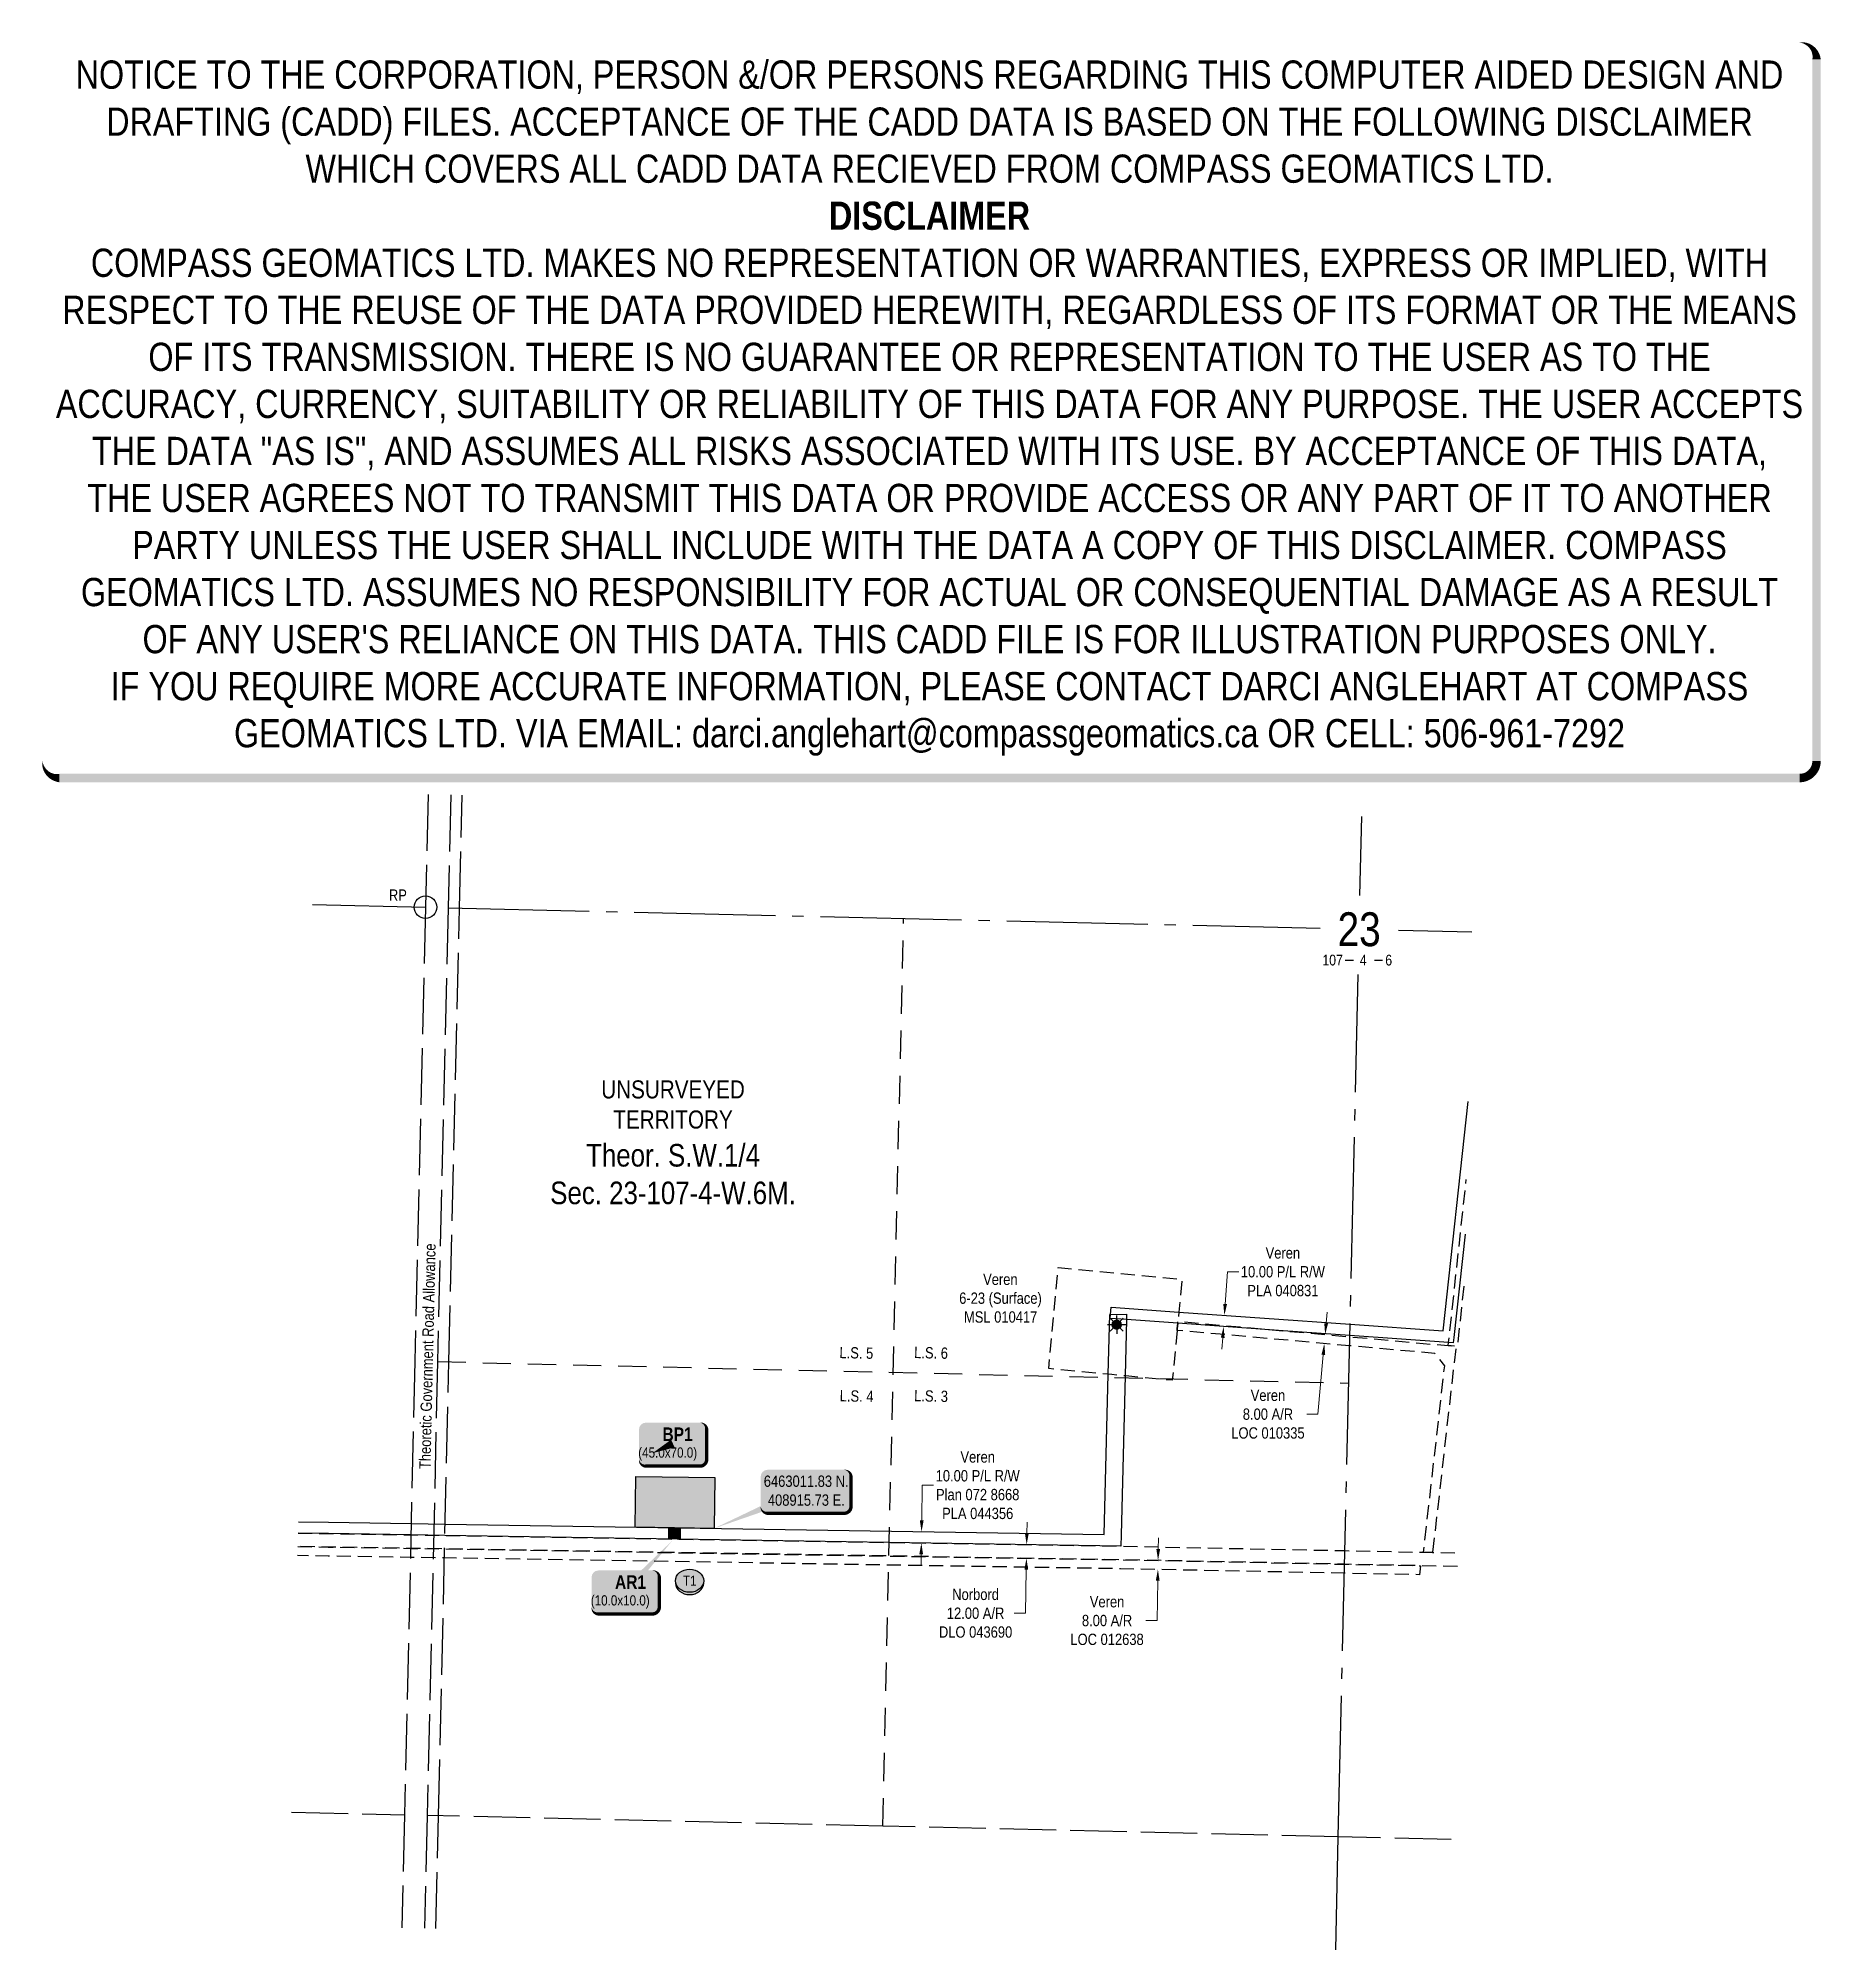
# Model space of a CAD drawing. Extents: x 408317 to 409896, y 6462639 to 6464332.
import ezdxf
from ezdxf.enums import TextEntityAlignment as Align

# ---------------------------------------------------------------- set-up
doc = ezdxf.new("R2010")
doc.units = 0
doc.header["$LTSCALE"] = 5
doc.header["$PDSIZE"] = 0.5
for name, pattern in [('foc-ACCESSROAD', [3.75, 2.5, -1.25]), ('foc-LSD', [8, 5, -3]), ('foc-QUARTERLINE', [33, 25, -3, 2, -3]), ('foc-UNSURVEYED', [12.5, 10, -2.5])]:
    doc.linetypes.add(name, pattern=pattern)
doc.layers.get('Defpoints').update_dxf_attribs({"color": 9})
for name, color, linetype in [('10', 1, 'Continuous'), ('35', 37, 'Continuous'), ('9', 3, 'Continuous'), ('C-AR', 13, 'foc-ACCESSROAD'), ('C-RW', 13, 'Continuous'), ('C-SYMBOL', 7, 'Continuous'), ('C-WS', 13, 'foc-ACCESSROAD'), ('C-WS-S', 8, 'Continuous'), ('CG-NOTES', 7, 'Continuous'), ('DETAIL-T', 7, 'Continuous'), ('F-AR', 190, 'foc-ACCESSROAD'), ('L-ROAD-T', 7, 'Continuous'), ('L-SECLBL', 7, 'Continuous'), ('L-SECQ', 8, 'foc-QUARTERLINE'), ('L-SECTION-LSD', 7, 'foc-LSD'), ('L-UNS-T', 3, 'Continuous'), ('L-USEC', 7, 'foc-UNSURVEYED'), ('P-BUFFER-H 100m', 191, 'Continuous'), ('P-CROSSINGS', 250, 'Continuous'), ('P-TEMP-BLOCKS', 250, 'Continuous'), ('P-TEMP-H', 41, 'Continuous'), ('P-TEMP_ACCESS ROAD', 46, 'Continuous'), ('P-TEMP_BORROW PIT', 46, 'Continuous')]:
    doc.layers.add(name, color=color, linetype=linetype)
for name, color, linetype, lineweight in [('C-AR-T', 13, 'Continuous', 9), ('C-RW-T', 13, 'Continuous', 9), ('C-WS-T', 13, 'Continuous', 9), ('F-AR-T', 190, 'Continuous', 9)]:
    doc.layers.add(name, color=color, linetype=linetype, lineweight=lineweight)
doc.layers.add('DISCLAIMER', color=7, linetype='Continuous', plot=False)
doc.styles.add('100L', font='ARIALN.TTF', dxfattribs={"height": 11})
doc.styles.add('175L', font='ARIALN.TTF', dxfattribs={"height": 20})
doc.styles.add('80', font='ARIALN.TTF', dxfattribs={"height": 10})
doc.styles.add('80CG', font='ARIALN.TTF', dxfattribs={"height": 10})
doc.styles.add('80L', font='ARIALN.TTF', dxfattribs={"height": 10})
doc.styles.add('BOLD', font='ARIALNB.TTF')
doc.styles.add('Crossing', font='ARIALN.TTF', dxfattribs={"height": 10})
doc.styles.add('SIMPLEX', font='ARIALN.TTF')
doc.dimstyles.new('Compass 5 000', dxfattribs={"dimscale": 5, "dimtxt": 9, "dimasz": 2, "dimexe": 0.2, "dimexo": 0.0625, "dimgap": 0.5, "dimtad": 0, "dimtih": 1, "dimtoh": 1, "dimzin": 0, "dimdsep": 46, "dimtxsty": '80CG', "dimcen": 0.1, "dimse1": 1, "dimse2": 1, "dimclrd": 256, "dimclrt": 256, "dimaunit": 1, "dimadec": 4, "dimazin": 0, "dimtfac": 0.06, "dimtofl": 0, "dimtmove": 0, "dimatfit": 1, "dimfxl": 0.2, "dimtolj": 1, "dimtzin": 0, "dimlwd": -1, "dimarcsym": 0})

# ---------------------------------------------------------------- blocks, each defined once
blk = doc.blocks.new('RP')
at = {"layer": '35', "color": 3}
blk.add_circle((0, 0), 10, dxfattribs=at)
at = {"layer": '35', "color": 3, "style": '80'}
blk.add_attdef('RP_001', (-32.36089367917796, 5.754369554757101), '', height=10, dxfattribs=at)
blk = doc.blocks.new('L-SECLBL')
at = {"layer": '9', "color": 7}
for p, q in [((-5.082139060913505, -27.83004804289613), (-12.28857354467345, -27.83004804289613)), ((20.70431141927111, -27.83004804289613), (13.49787693551116, -27.83004804289613))]:
    blk.add_line(p, q, dxfattribs=at)
at = {"layer": '10', "color": 2, "style": 'SIMPLEX'}
blk.add_attdef('SEC', text='', height=30, dxfattribs=at).set_placement((0, 0), align=Align.MIDDLE)
at = {"layer": '10', "color": 5, "style": '80L'}
blk.add_attdef('TWP', text='', height=9.5, dxfattribs=at).set_placement((-14.43410290347765, -27.36845155570791), align=Align.MIDDLE_RIGHT)
blk.add_attdef('RGE', text='', height=9.5, dxfattribs=at).set_placement((3.622123863462547, -27.36845155570791), align=Align.MIDDLE_CENTER)
blk.add_attdef('MER', text='', height=9.5, dxfattribs=at).set_placement((23.16775162027989, -27.36845155570791), align=Align.MIDDLE_LEFT)
blk = doc.blocks.new('*D22')
at = {"layer": 'Defpoints', "color": 0, "transparency": 16777216}
for p in [(409147.4344580175, 6462998.129574044), (409147.2427499508, 6462986.131519218), (409192.5022059761, 6462985.40835176)]:
    blk.add_point(p, dxfattribs=at)
at = {"layer": 'F-AR-T', "transparency": 16777216}
for p, q in [((409192.8536762726, 6463007.405130306), (409193.0134385024, 6463017.403854026)), ((409192.3424437462, 6462975.40962804), (409191.7228673095, 6462936.633419046)), ((409191.7228673095, 6462936.633419046), (409181.7228673096, 6462936.633419046))]:
    blk.add_line(p, q, dxfattribs=at)
for points in [[(409191.1872223192, 6463007.431757344), (409194.5201302259, 6463007.378503268), (409192.6939140427, 6462997.406406586)], [(409190.6759897929, 6462975.436255078), (409194.0088976996, 6462975.383001002), (409192.5022059761, 6462985.40835176)]]:
    blk.add_solid(points, dxfattribs=at)
at = {"layer": 'F-AR-T', "transparency": 16777216, "insert": (409147.452744526, 6462936.633419046), "char_height": 10, "attachment_point": 5, "style": '80CG'}
blk.add_mtext('\\A1;Norbord\\P12.00 A/R\\PDLO 043690', dxfattribs=at)
blk = doc.blocks.new('*D23')
at = {"layer": 'C-AR-T', "transparency": 16777216}
for p, q in [((409458.0363852157, 6463193.513547913), (409458.930493876, 6463203.473496191)), ((409455.5328531173, 6463165.625382503), (409450.8080094485, 6463112.9928551)), ((409450.8080094485, 6463112.9928551), (409440.8080094485, 6463112.9928551))]:
    blk.add_line(p, q, dxfattribs=at)
for points in [[(409456.376393836, 6463193.662566023), (409459.6963765954, 6463193.364529803), (409457.1422765554, 6463183.553599634)], [(409453.8728617377, 6463165.774400613), (409457.192844497, 6463165.476364394), (409456.4269617776, 6463175.585330782)]]:
    blk.add_solid(points, dxfattribs=at)
at = {"layer": 'Defpoints', "color": 0, "transparency": 16777216}
for p in [(409397.632077918, 6463180.863371728), (409398.3473926958, 6463188.831640581), (409456.4269617776, 6463175.585330782)]:
    blk.add_point(p, dxfattribs=at)
at = {"layer": 'C-AR-T', "transparency": 16777216, "insert": (409406.4730844827, 6463112.9928551), "char_height": 10, "attachment_point": 5, "style": '80CG'}
blk.add_mtext('\\A1;Veren\\P8.00 A/R\\PLOC 010335', dxfattribs=at)
blk = doc.blocks.new('*D24')
at = {"layer": 'C-AR-T', "transparency": 16777216}
for p, q in [((409309.2578374385, 6462993.544039469), (409309.4176044134, 6463003.542763113)), ((409308.8104901627, 6462965.547629145), (409308.2447912475, 6462930.144398131)), ((409308.2447912475, 6462930.144398131), (409298.2447912475, 6462930.144398132))]:
    blk.add_line(p, q, dxfattribs=at)
for points in [[(409307.5913834978, 6462993.570667299), (409310.9242913792, 6462993.517411641), (409309.0980704637, 6462983.545315824)], [(409307.144036222, 6462965.574256974), (409310.4769441034, 6462965.521001317), (409308.9702571376, 6462975.546352789)]]:
    blk.add_solid(points, dxfattribs=at)
at = {"layer": 'Defpoints', "color": 0, "transparency": 16777216}
for p in [(409231.7967391357, 6462976.779488132), (409231.9245524618, 6462984.778451168), (409308.9702571376, 6462975.546352789)]:
    blk.add_point(p, dxfattribs=at)
at = {"layer": 'C-AR-T', "transparency": 16777216, "insert": (409263.9303301284, 6462930.144398132), "char_height": 10, "attachment_point": 5, "style": '80CG'}
blk.add_mtext('\\A1;Veren\\P8.00 A/R\\PLOC 012638', dxfattribs=at)
blk = doc.blocks.new('*D25')
at = {"layer": 'C-RW-T', "transparency": 16777216}
for p, q in [((409368.567714463, 6463210.620040556), (409370.6085976019, 6463239.135939734)), ((409370.6085976019, 6463239.135939734), (409380.6085976019, 6463239.135939734)), ((409366.4261887706, 6463180.69793009), (409365.7123146795, 6463170.723443449))]:
    blk.add_line(p, q, dxfattribs=at)
for points in [[(409366.9053000226, 6463210.739019572), (409370.2301289035, 6463210.501061542), (409367.8538403719, 6463200.645553915)], [(409364.7637743302, 6463180.816909106), (409368.088603211, 6463180.578951076), (409367.1400628617, 6463190.672416734)]]:
    blk.add_solid(points, dxfattribs=at)
at = {"layer": 'Defpoints', "color": 0, "transparency": 16777216}
for p in [(409367.8538403719, 6463200.645553915), (409381.8864743264, 6463199.641238187), (409381.1726968162, 6463189.668101005)]:
    blk.add_point(p, dxfattribs=at)
at = {"layer": 'C-RW-T', "transparency": 16777216, "insert": (409419.6945457601, 6463239.135939734), "char_height": 10, "attachment_point": 5, "style": '80CG'}
blk.add_mtext('\\A1;Veren\\P10.00 P/L R/W\\PPLA 040831', dxfattribs=at)
blk = doc.blocks.new('*D26')
at = {"layer": 'C-RW-T', "transparency": 16777216}
for p, q in [((409099.7290996563, 6463018.889842894), (409100.2272109671, 6463050.061514805)), ((409100.2272109671, 6463050.061514805), (409110.2272109671, 6463050.061514806)), ((409099.2498459055, 6462988.898272016), (409099.090070155, 6462978.899548512))]:
    blk.add_line(p, q, dxfattribs=at)
for points in [[(409098.0626457389, 6463018.916472185), (409101.3955535737, 6463018.863213602), (409099.5693239059, 6463008.891119391)], [(409097.5833919881, 6462988.924901308), (409100.9162998229, 6462988.871642725), (409099.4096216558, 6462998.89699552)]]:
    blk.add_solid(points, dxfattribs=at)
at = {"layer": 'Defpoints', "color": 0, "transparency": 16777216}
for p in [(409099.5693239059, 6463008.891119391), (409122.3236455946, 6463008.527514094), (409122.1639433446, 6462998.533390224)]:
    blk.add_point(p, dxfattribs=at)
at = {"layer": 'C-RW-T', "transparency": 16777216, "insert": (409149.3131591254, 6463050.061514804), "char_height": 10, "attachment_point": 5, "style": '80CG'}
blk.add_mtext('\\A1;Veren\\P10.00 P/L R/W\\PPlan 072 8668\\PPLA 044356', dxfattribs=at)
blk = doc.blocks.new('*U27')
at = {"true_color": 0xff8aff}
h = blk.add_hatch(color=211, dxfattribs=at)
edge = h.paths.add_edge_path()
edge.add_line((-23.99999999999998, -20), (23.99999999999998, -20))
edge.add_arc((23.99999999999998, -14), 6, 270, 360)
edge.add_line((29.99999999999998, -14), (29.99999999999998, 12.5))
edge.add_arc((23.99999999999998, 12.5), 6, 0, 90)
edge.add_line((23.99999999999998, 18.5), (-23.99999999999998, 18.5))
edge.add_arc((-23.99999999999998, 12.5), 6, 90, 180)
edge.add_line((-29.99999999999998, 12.5), (-29.99999999999998, -14))
edge.add_arc((-23.99999999999998, -14), 6, 180, 270)
at = {"color": 250, "flags": 128}
blk.add_lwpolyline([(-23.99999999999998, -20, 3, 3, 0), (23.99999999999998, -20, 3, 3, 0.414213562373095), (29.99999999999998, -14, 3, 3, 0), (29.99999999999998, 12.5, 3, 0, 0.414213562373095), (23.99999999999998, 18.5, 0, 0, 0), (-23.99999999999998, 18.5, 0, 0, 0.414213562373095), (-29.99999999999998, 12.5, 0, 0, 0), (-29.99999999999998, -14, 0, 3, 0.414213562373095)], format="xyseb", close=True, dxfattribs=at)
at = {"flags": 128}
blk.add_lwpolyline([(-18.01973818148747, -8.52145542472071, 0, 7.5, 0), (-3.398394867633905e-15, 0, 0, 0, 0)], format="xyseb", dxfattribs=at)
at = {"color": 250}
for tag, p, height, style in [('TEMP_AREA_W1_001', (-9.212824010914055, 2.244292974654144), 12, 'BOLD'), ('ENTER_TEXT_001', (-30.65893587994544, -12.47010782646594), 9, '80')]:
    blk.add_attdef(tag, p, '', height=height, dxfattribs=dict(at, style=style))
blk = doc.blocks.new('*U28')
h = blk.add_hatch(color=254)
edge = h.paths.add_edge_path()
edge.add_line((-33.99999999999998, -20), (33.99999999999998, -20))
edge.add_arc((33.99999999999999, -13.99999999999999), 6.000000000000007, 269.9999999999999, 359.9999999999999)
edge.add_line((39.99999999999999, -14), (39.99999999999999, 12.5))
edge.add_arc((33.99999999999999, 12.49999999999999), 6.000000000000007, 6.785183320455494e-14, 90.00000000000007)
edge.add_line((33.99999999999998, 18.5), (-33.99999999999998, 18.5))
edge.add_arc((-33.99999999999999, 12.49999999999999), 6.000000000000007, 89.99999999999993, 179.9999999999999)
edge.add_line((-39.99999999999999, 12.5), (-39.99999999999999, -14))
edge.add_arc((-33.99999999999999, -13.99999999999999), 6.000000000000007, 180, 270.0000000000001)
at = {"color": 1, "flags": 128}
blk.add_lwpolyline([(-33.99999999999998, -20, 3, 3, 0), (33.99999999999998, -20, 3, 3, 0.4142135623730951), (39.99999999999999, -14, 3, 3, 0), (39.99999999999999, 12.5, 3, 0, 0.4142135623730951), (33.99999999999998, 18.5, 0, 0, 0), (-33.99999999999998, 18.5, 0, 0, 0.4142135623730951), (-39.99999999999999, 12.5, 0, 0, 0), (-39.99999999999999, -14, 0, 3, 0.4142135623730951)], format="xyseb", close=True, dxfattribs=at)
blk.add_lwpolyline([(-81.35685231949195, -33.39528243000292, 0, 10, 0), (0, 0, 5, 5, 0)], format="xyseb", dxfattribs=at)
at = {"color": 1, "style": '80'}
blk.add_attdef('ENTER_TEXT_001', (-35.98567530695772, -4.996589358799454), '', height=10, dxfattribs=at)
blk = doc.blocks.new('GAS')
h = blk.add_hatch(color=255)
h.dxf.hatch_style = 1
edge = h.paths.add_edge_path()
edge.add_arc((0, 0), 0.9, 0, 360)
for p, q in [((-0.8077887898725749, 0), (-1.615577579628734, 0)), ((-0.5711929310346023, 0.5711929297831376), (-1.142385862069204, 1.142385861385264)), ((0, 0.8077887887338874), (0, 1.615577579286764)), ((0.5711929310309642, 0.5711929297831376), (1.142385862065566, 1.142385861385264)), ((1.615577579625096, 0), (0.8077887898689368, 0)), ((-0.5711929310346023, -0.5711929316021271), (-1.142385862069204, -1.142385863204253)), ((0, -0.8077887905528768), (0, -1.615577581105753)), ((1.142385862065566, -1.142385863204253), (0.5711929310309642, -0.5711929316021271))]:
    blk.add_line(p, q)
blk.add_circle((0, 0), 0.8000000000000003)
blk = doc.blocks.new('*U29')
at = {"true_color": 0xff8aff}
h = blk.add_hatch(color=211, dxfattribs=at)
edge = h.paths.add_edge_path()
edge.add_line((-23.99999999999998, -20), (23.99999999999998, -20))
edge.add_arc((23.99999999999998, -14), 6, 270, 360)
edge.add_line((29.99999999999998, -14), (29.99999999999998, 12.5))
edge.add_arc((23.99999999999998, 12.5), 6, 0, 90)
edge.add_line((23.99999999999998, 18.5), (-23.99999999999998, 18.5))
edge.add_arc((-23.99999999999998, 12.5), 6, 90, 180)
edge.add_line((-29.99999999999998, 12.5), (-29.99999999999998, -14))
edge.add_arc((-23.99999999999998, -14), 6, 180, 270)
at = {"flags": 128}
blk.add_lwpolyline([(41.57637948337405, 45.00165107688906, 0, 7.5, 0), (-3.398394867633905e-15, 0, 0, 0, 0)], format="xyseb", dxfattribs=at)
at = {"color": 250, "flags": 128}
blk.add_lwpolyline([(-23.99999999999998, -20, 3, 3, 0), (23.99999999999998, -20, 3, 3, 0.414213562373095), (29.99999999999998, -14, 3, 3, 0), (29.99999999999998, 12.5, 3, 0, 0.414213562373095), (23.99999999999998, 18.5, 0, 0, 0), (-23.99999999999998, 18.5, 0, 0, 0.414213562373095), (-29.99999999999998, 12.5, 0, 0, 0), (-29.99999999999998, -14, 0, 3, 0.414213562373095)], format="xyseb", close=True, dxfattribs=at)
at = {"color": 250}
for tag, p, height, style in [('TEMP_AREA_W1_001', (-9.212824010914055, 2.244292974654144), 12, 'BOLD'), ('ENTER_TEXT_001', (-30.65893587994544, -12.47010782646594), 9, '80')]:
    blk.add_attdef(tag, p, '', height=height, dxfattribs=dict(at, style=style))
blk = doc.blocks.new('XING3')
h = blk.add_hatch(color=250)
h.dxf.hatch_style = 1
edge = h.paths.add_edge_path()
edge.add_ellipse((0, -2.047489049626165), major_axis=(-12.5, 0), ratio=0.8162973455633619, start_angle=0, end_angle=180)
edge.add_line((12.5, -2.047489049626165), (12.5, 0))
edge.add_ellipse((0, 0), major_axis=(-12.5, 0), ratio=0.8162973455633619, start_angle=0, end_angle=180, ccw=False)
edge.add_line((-12.5, 0), (-12.5, -2.047489049626165))
at = {"layer": 'P-BUFFER-H 100m'}
h = blk.add_hatch(color=256, dxfattribs=at)
h.dxf.hatch_style = 1
edge = h.paths.add_edge_path()
edge.add_ellipse((0, 0), major_axis=(-12.5, 0), ratio=0.8162973455633619, start_angle=0, end_angle=360)
at = {"color": 250}
blk.add_ellipse((0, 0), major_axis=(-12.5, 0), ratio=0.8162973455633619, dxfattribs=at)
blk.add_ellipse((0, -2.047489049626165), major_axis=(-12.5, 0), ratio=0.8162973455633619, start_param=0, end_param=3.141592653589793, dxfattribs=at)
at = {"color": 250, "style": 'Crossing'}
blk.add_attdef('CROSSING', text='', height=9, dxfattribs=at).set_placement((0.08916442567715421, 0.0199513138486509), align=Align.MIDDLE_CENTER)
at = {"color": 250, "style": 'Crossing', "flags": 1}
for tag, p in [('OWNER', (0.08916442567715421, -12.49201765665748)), ('DESCRIPTION', (0.08916442567715421, -25.770021277247)), ('LOCATION', (0.08916442567715421, -39.30337514164421)), ('DWG_REF', (0.08916442567715421, -52.83672900604233))]:
    blk.add_attdef(tag, text='', height=9, dxfattribs=at).set_placement(p, align=Align.MIDDLE_CENTER)
blk = doc.blocks.new('Disclaimer_Legal')
at = {"layer": 'DISCLAIMER', "color": 254, "flags": 128}
blk.add_lwpolyline([(-3612.859355113964, -1104.601793492536, 37.5, 37.5, 0), (4096.10254652852, -1104.601793492536, 37.5, 37.5, 0.414213562373095), (4171.10254652852, -1029.601793492536, 37.5, 37.5, 0), (4171.10254652852, 2078.694150954953, 37.5, 0, 0.414213562373095), (4096.10254652852, 2153.694150954953, 0, 0, 0), (-3612.859355113964, 2153.694150954953, 0, 0, 0.414213562373095), (-3687.859355113964, 2078.694150954953, 0, 0, 0), (-3687.859355113964, -1029.601793492536, 0, 37.5, 0.414213562373095)], format="xyseb", close=True, dxfattribs=at)
at = {"layer": 'DISCLAIMER', "color": 254, "insert": (241.6215957072782, 533.9211787312088), "char_height": 125, "width": 7717.567617301413, "attachment_point": 5, "style": '80'}
blk.add_mtext('NOTICE TO THE CORPORATION, PERSON &/OR PERSONS REGARDING THIS COMPUTER AIDED DESIGN AND DRAFTING (CADD) FILES. ACCEPTANCE OF THE CADD DATA IS BASED ON THE FOLLOWING DISCLAIMER WHICH COVERS ALL CADD DATA RECIEVED FROM COMPASS GEOMATICS LTD.\\P{\\fArial Narrow|b1|i0|c0|p34;DISCLAIMER}\\PCOMPASS GEOMATICS LTD. MAKES NO REPRESENTATION OR WARRANTIES, EXPRESS OR IMPLIED, WITH RESPECT TO THE REUSE OF THE DATA PROVIDED HEREWITH, REGARDLESS OF ITS FORMAT OR THE MEANS OF ITS TRANSMISSION. THERE IS NO GUARANTEE OR REPRESENTATION TO THE USER AS TO THE ACCURACY, CURRENCY, SUITABILITY OR RELIABILITY OF THIS DATA FOR ANY PURPOSE. THE USER ACCEPTS THE DATA "AS IS", AND ASSUMES ALL RISKS ASSOCIATED WITH ITS USE. BY ACCEPTANCE OF THIS DATA, THE USER AGREES NOT TO TRANSMIT THIS DATA OR PROVIDE ACCESS OR ANY PART OF IT TO ANOTHER PARTY UNLESS THE USER SHALL INCLUDE WITH THE DATA A COPY OF THIS DISCLAIMER. COMPASS GEOMATICS LTD. ASSUMES NO RESPONSIBILITY FOR ACTUAL OR CONSEQUENTIAL DAMAGE AS A RESULT OF ANY USER\'S RELIANCE ON THIS DATA. THIS CADD FILE IS FOR ILLUSTRATION PURPOSES ONLY.\\PIF YOU REQUIRE MORE ACCURATE INFORMATION, PLEASE CONTACT DARCI ANGLEHART AT COMPASS GEOMATICS LTD. VIA EMAIL: darci.anglehart@compassgeomatics.ca OR CELL: 506-961-7292', dxfattribs=at)

msp = doc.modelspace()

# ---------------------------------------------------------------- hatches: boundary and pattern name
at = {"layer": 'P-TEMP-H'}
h = msp.add_hatch(color=256, dxfattribs=at)
h.dxf.hatch_style = 1
h.paths.add_polyline_path([(408915.7264507908, 6463011.828857688), (408845.7612829566, 6463012.94687412), (408846.480007806, 6463057.924482017), (408916.4451756402, 6463056.806465585)])
h = msp.add_hatch(color=256, dxfattribs=at)
h.dxf.hatch_style = 1
h.paths.add_polyline_path([(408885.7413788619, 6463012.308007587), (408885.5816622282, 6463002.312983611), (408875.5866382518, 6463002.472700244), (408875.7463548856, 6463012.467724221)])

# ---------------------------------------------------------------- linework, layer by layer
at = {"layer": 'C-AR', "flags": 128}
for points in [[(409579.9989206208, 6463226.44625116), (409574.2317923976, 6463173.042559762), (409573.044866331, 6463173.148889876), (409566.2632350563, 6463173.757652356), (409566.5470231376, 6463176.384697081), (409582.1701134069, 6463321.053315026)], [(408546.9186585252, 6462995.724177483), (408573.8316536192, 6462995.294115973), (408646.8714231302, 6462994.127193068), (408677.0321113254, 6462993.644668119), (409276.0260464486, 6462984.073785932), (409474.3559791224, 6462980.115597731), (409541.674571806, 6462978.765337462), (409540.8239852765, 6462970.787831384), (409474.1725135634, 6462972.117790114), (409275.8830265285, 6462976.075044944), (408676.8470297292, 6462985.646883557), (408646.6862780883, 6462986.129309276), (408573.7042346952, 6462987.294993645), (408546.7334527142, 6462987.725993763)]]:
    msp.add_lwpolyline(points, dxfattribs=at)
msp.add_lwpolyline([(409552.3515905154, 6462990.55307441), (409544.3192881837, 6462990.714143409), (409563.0480339965, 6463155.977057799), (409554.2146877031, 6463166.807764218), (409478.7958311436, 6463173.577268171), (409325.941286032, 6463187.299083654), (409326.0642099286, 6463188.600515123), (409326.5353484145, 6463193.57943771), (409326.6947683321, 6463195.264365933), (409419.9550557066, 6463186.891779162), (409478.9797114144, 6463181.59299809), (409566.2632350563, 6463173.757652356), (409573.044866331, 6463173.148889876), (409552.3515905154, 6462990.55307441)], close=True, dxfattribs=at)
at = {"layer": 'C-RW'}
msp.add_lwpolyline([(409581.0534375496, 6463272.395533541), (409571.1272548015, 6463181.084064065), (409570.5911105864, 6463176.094491801), (409566.5470231376, 6463176.384697081), (409479.0043123906, 6463182.665406189), (409419.9550557066, 6463186.891779162), (409326.5353484145, 6463193.57943771), (409281.1336649845, 6463196.829717795), (409266.6750960353, 6463197.864210502), (409266.9948561423, 6463201.242055845), (409267.6178764926, 6463207.821433824), (409327.4776295492, 6463203.535279654), (409479.2339109068, 6463192.674081348), (409561.6373914216, 6463186.774988726), (409583.7509293153, 6463389.935430228)], dxfattribs=at)
at = {"layer": 'C-WS', "flags": 128}
msp.add_lwpolyline([(409325.941286032, 6463187.299083654), (409321.7530612735, 6463143.058531504), (409283.1772506094, 6463146.710343642), (409279.9196878001, 6463147.018720034), (409268.2104976772, 6463148.126519466), (409264.9547837735, 6463148.434965927), (409212.2578397767, 6463153.423071836), (409220.7385454341, 6463243.013166977), (409330.2339759637, 6463232.648877718), (409327.4776295492, 6463203.535279654), (409327.0061859395, 6463198.559068436), (409326.6947683321, 6463195.264365933), (409326.5353484145, 6463193.57943771), (409326.0642099286, 6463188.600515123), (409325.941286032, 6463187.299083654)], close=True, dxfattribs=at)
at = {"layer": 'F-AR', "flags": 128}
for points in [[(408547.1964515098, 6463007.720773663), (408574.0233989612, 6463007.292084158), (408647.1491212662, 6463006.123167955), (408677.3101191546, 6463005.642037363), (409276.2420652331, 6462996.07126235), (409474.6311455793, 6462992.110907746), (409544.3192881837, 6462990.714143409), (409552.3515905154, 6462990.55307441), (409574.5750961343, 6462990.10974853)], [(409574.2998103957, 6462978.114509956), (409541.674571806, 6462978.765337462), (409474.3559791224, 6462980.115597731), (409276.0260464486, 6462984.073785932), (408677.0321113254, 6462993.644668119), (408646.8714231302, 6462994.127193068), (408573.8316536192, 6462995.294115973), (408546.9186585252, 6462995.724177483)]]:
    msp.add_lwpolyline(points, dxfattribs=at)
at = {"layer": 'L-SECQ'}
for p, q in [((409487.953905302, 6463572.626092167), (409489.5590704933, 6463642.571714762)), ((408560.0887002734, 6463564.47746259), (408660.0241153384, 6463562.123647604)), ((408680.127900701, 6463561.650248502), (409452.7646803699, 6463543.456383716)), ((409522.002284763, 6463541.825993279), (409587.2015201916, 6463540.290697386)), ((409468.8112828948, 6462738.479769), (409486.3485178941, 6463502.670786405)), ((409466.5184613539, 6462638.544273076), (409468.8112828948, 6462738.479769))]:
    msp.add_line(p, q, dxfattribs=at)
at = {"layer": 'L-SECTION-LSD'}
for p, q in [((409065.1567029961, 6462747.987719513), (409083.6947000031, 6463552.147154714)), ((408670.8179326213, 6463159.576850285), (409478.0386212446, 6463140.564195758))]:
    msp.add_line(p, q, dxfattribs=at)
at = {"layer": 'L-USEC'}
for p, q in [((408662.3385611876, 6463662.060208467), (408660.0241153384, 6463562.123647604)), ((408682.4423412834, 6463661.586583372), (408680.1280815021, 6463561.658056821)), ((408690.1793243859, 6463561.413958824), (408692.4937902185, 6463661.349781217)), ((408660.0241153384, 6463562.123647604), (408650.7140562317, 6463160.046317719)), ((408680.1280834809, 6463561.658142289), (408670.8180243745, 6463159.58081241)), ((408680.8694301978, 6463159.34010505), (408690.1793243859, 6463561.413958824)), ((408650.7140562317, 6463160.046317719), (408641.4029419201, 6462757.968564377)), ((408670.8180231644, 6463159.580760168), (408661.5069088525, 6462757.503006833)), ((408671.5583023272, 6462757.258146744), (408680.8694301978, 6463159.34010505)), ((408541.4676995485, 6462760.322431286), (408641.4029419201, 6462757.968564377)), ((408641.4029419201, 6462757.968564377), (408639.0892355152, 6462658.03277301)), ((408661.506911443, 6462757.50311869), (408659.1930184299, 6462657.559267167)), ((409065.1567029961, 6462747.987719513), (408661.5067209732, 6462757.494891744)), ((408669.244620389, 6462657.322521065), (408671.5583023272, 6462757.258146744)), ((409468.8112828948, 6462738.479769), (409065.1567029961, 6462747.987719513)), ((409568.7462764814, 6462736.126078027), (409468.8112828948, 6462738.479769))]:
    msp.add_line(p, q, dxfattribs=at)
at = {"layer": 'P-TEMP_ACCESS ROAD'}
msp.add_lwpolyline([(408885.7413788619, 6463012.308007588), (408885.5816622282, 6463002.312983611), (408875.5866382518, 6463002.472700245), (408875.7463548856, 6463012.467724221)], close=True, dxfattribs=at)
at = {"layer": 'P-TEMP_BORROW PIT'}
msp.add_lwpolyline([(408915.7264507908, 6463011.828857688), (408845.7612829566, 6463012.94687412), (408846.480007806, 6463057.924482017), (408916.4451756402, 6463056.806465585)], close=True, dxfattribs=at)

# ---------------------------------------------------------------- block references
at = {"layer": 'C-WS-S', "color": 5, "xscale": 5, "yscale": 5, "zscale": 5}
msp.add_blockref('GAS', (409272.4750827609, 6463192.319625896), dxfattribs=at)
at = {"layer": 'CG-NOTES'}
msp.add_blockref('RP', (408660.024, 6463562.123), dxfattribs=at).add_auto_attribs({'RP_001': 'RP'})
at = {"layer": 'Defpoints', "color": 5, "xscale": 0.2, "yscale": 0.2, "zscale": 0.2}
msp.add_blockref('Disclaimer_Legal', (409058.288443381, 6463897.492994241), dxfattribs=at)
at = {"layer": 'DETAIL-T', "color": 5}
ref = msp.add_blockref('*U28', (408997.0833031105, 6463045.224140118), dxfattribs=at)
ref.add_attrib('ENTER_TEXT_001', '6463011.83 N.', (408959.7879415826, 6463048.642739481), dxfattribs={"layer": '0', "color": 1, "height": 10, "style": '80'})
ref.add_attrib('ENTER_TEXT_002', '408915.73 E.', (408963.4270957435, 6463031.93514512), dxfattribs={"layer": '0', "color": 1, "height": 10, "style": '80'})
at = {"layer": 'L-SECLBL', "xscale": 0.9996299999999999, "yscale": 0.9996299999999999, "zscale": 0.9996299999999999}
msp.add_blockref('L-SECLBL', (409487.2658525599, 6463542.643958418), dxfattribs=at).add_auto_attribs({'SEC': '23', 'TWP': '107', 'RGE': '4', 'MER': '6'})
at = {"layer": 'P-CROSSINGS', "xscale": 0.9996299999999999, "yscale": 0.9996299999999999, "zscale": 0.9996299999999999}
msp.add_blockref('XING3', (408894.0694625935, 6462965.450293006), dxfattribs=at).add_auto_attribs({'CROSSING': 'T1'})
at = {"layer": 'P-TEMP-BLOCKS'}
for name, p, values in [('*U27', (408879.2409412038, 6463087.012544632), {'TEMP_AREA_W1_001': 'BP1', 'ENTER_TEXT_001': '(45.0x70.0)'}), ('*U29', (408837.2014953748, 6462956.049993987), {'TEMP_AREA_W1_001': 'AR1', 'ENTER_TEXT_001': '(10.0x10.0)'})]:
    msp.add_blockref(name, p, dxfattribs=at).add_auto_attribs(values)

# ---------------------------------------------------------------- texts
at = {"layer": 'C-SYMBOL', "color": 3, "insert": (408879.3899108237, 6463352.393075772), "char_height": 19.99260000000002, "width": 215.9045332305593, "attachment_point": 2, "style": '175L'}
msp.add_mtext('Theor. S.W.1/4\\PSec. 23-107-4-W.6M.', dxfattribs=at)
at = {"layer": 'C-WS-T', "insert": (409132.6705011359, 6463237.464892016), "char_height": 9.996300000000009, "attachment_point": 1, "style": '80L'}
msp.add_mtext_dynamic_manual_height_columns('\\pi21.45066;Veren\\P\\pi0.25454;6-23 (Surface)\\P\\pi4.5265;MSL 010417', width=72.59700365484309, gutter_width=49.98150000000003, heights=[0], dxfattribs=at)
at = {"layer": 'L-ROAD-T', "style": '80L'}
msp.add_text('Theoretic Government Road Allowance', height=10, rotation=88.67355915721437, dxfattribs=at).set_placement((408661.7838538706, 6463164.331815753), align=Align.MIDDLE_CENTER)
at = {"layer": 'L-UNS-T', "color": 3, "insert": (408879.3899108237, 6463387.294230429), "char_height": 15.99408, "attachment_point": 5, "style": '80L'}
msp.add_mtext_dynamic_manual_height_columns('UNSURVEYED TERRITORY', width=126.3669786171897, gutter_width=47.48242499999999, heights=[0], dxfattribs=at)

# ---------------------------------------------------------------- dimensions: what is measured, and where the dimension line sits
at = {"layer": 'C-AR-T'}
for base, p1, p2, angle, text, picture, middle in [((409456.4269617776, 6463175.585330782), (409398.3473926959, 6463188.831640582), (409397.6320779181, 6463180.863371728), 264.87028443889653, 'Veren\\P8.00 A/R\\PLOC 010335', '*D23', (409406.4730844827, 6463112.9928551)), ((409308.9702571376, 6462975.546352789), (409231.9245524619, 6462984.778451169), (409231.7967391358, 6462976.779488133), 269.08456371626136, 'Veren\\P8.00 A/R\\PLOC 012638', '*D24', (409263.9303301284, 6462930.144398132))]:
    dim = msp.add_linear_dim(base=base, p1=p1, p2=p2, angle=angle, text=text, dimstyle='Compass 5 000', dxfattribs=at)
    dim.commit()
    dim.dimension.update_dxf_attribs({"geometry": picture, "text_midpoint": middle, "dimtype": 161})
at = {"layer": 'C-RW-T'}
dim = msp.add_linear_dim(base=(409367.8538403719, 6463200.645553915), p1=(409381.1726968162, 6463189.668101005), p2=(409381.8864743263, 6463199.641238186), angle=85.90632070487607, text='Veren\\P10.00 P/L R/W\\PPLA 040831', dimstyle='Compass 5 000', dxfattribs=at)
dim.commit()
dim.dimension.update_dxf_attribs({"geometry": '*D25', "text_midpoint": (409419.6945457601, 6463239.135939734), "dimtype": 161})
at = {"layer": 'F-AR-T'}
dim = msp.add_linear_dim(base=(409192.5022059761, 6462985.40835176), p1=(409147.4344580175, 6462998.129574045), p2=(409147.2427499508, 6462986.131519218), angle=269.08459090554874, text='Norbord\\P12.00 A/R\\PDLO 043690', dimstyle='Compass 5 000', dxfattribs=at)
dim.commit()
dim.dimension.update_dxf_attribs({"geometry": '*D22', "text_midpoint": (409147.452744526, 6462936.633419046), "dimtype": 161})

# ---------------------------------------------------------------- next in the draw order: texts
at = {"layer": 'L-SECTION-LSD', "char_height": 9.99630000000001, "attachment_point": 1, "rotation": 358.6507487922514, "style": '100L', "bg_fill": 3, "box_fill_scale": 1.5, "bg_fill_color": 256, "bg_fill_transparency": 0}
for s, width, insert in [('\\pi1.75793;L.S. 5', 30.38989383384725, (409025.2337680038, 6463172.735863725)), ('L.S. 6', 30.47185368668535, (409093.1680235662, 6463172.735863725)), ('\\pi1.98527;L.S. 4', 30.52859512326559, (409025.2337680038, 6463134.465317539)), ('L.S. 3', 30.36467541758934, (409093.1680235662, 6463134.465317539))]:
    msp.add_mtext_dynamic_manual_height_columns(s, width=width, gutter_width=54.97964999999999, heights=[0], dxfattribs=dict(at, insert=insert))

# ---------------------------------------------------------------- next in the draw order: linework, layer by layer
at = {"layer": 'C-RW'}
msp.add_lwpolyline([(408547.4278589021, 6463017.714190318), (408574.1838127234, 6463017.286653797), (408647.3804667165, 6463016.11679378), (408677.5413720036, 6463015.634963503), (409261.4906934499, 6463006.303678276), (409264.9547837735, 6463148.434965927), (409266.241144055, 6463201.220522366), (409266.9948561423, 6463201.242055845), (409281.2513208429, 6463201.651490194), (409281.1336649845, 6463196.829717795), (409279.9196878001, 6463147.018720034), (409276.4842904452, 6463006.063822887), (409276.2420652331, 6462996.07126235), (408677.3101191546, 6463005.642037363), (408647.1491212662, 6463006.123167955), (408574.0233989612, 6463007.292084158), (408547.1964515098, 6463007.720773663)], dxfattribs=at)

# ---------------------------------------------------------------- next in the draw order: dimensions: what is measured, and where the dimension line sits
at = {"layer": 'C-RW-T'}
dim = msp.add_linear_dim(base=(409099.5693239059, 6463008.891119391), p1=(409122.1639433447, 6462998.533390224), p2=(409122.3236455947, 6463008.527514094), angle=89.0845134293988, text='Veren\\P10.00 P/L R/W\\PPlan 072 8668\\PPLA 044356', dimstyle='Compass 5 000', dxfattribs=at)
dim.commit()
dim.dimension.update_dxf_attribs({"geometry": '*D26', "text_midpoint": (409149.3131591254, 6463050.061514804), "dimtype": 161})

doc.saveas('drawing.dxf')
